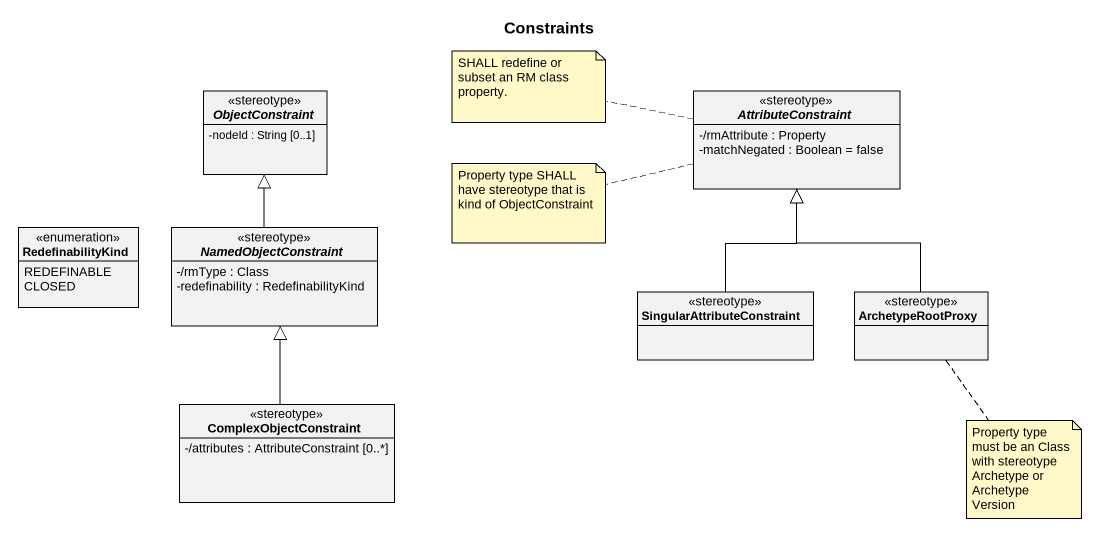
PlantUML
@startuml
title Constraints
hide circle
hide empty members
skinparam classAttributeIconSize 0
abstract class ObjectConstraint <<stereotype>> {
  -nodeId : String [0..1]
}
abstract class AttributeConstraint <<stereotype>> {
  -/rmAttribute : Property
  -matchNegated : Boolean = false
}
enum RedefinabilityKind {
  REDEFINABLE
  CLOSED
}
abstract class NamedObjectConstraint <<stereotype>> {
  -/rmType : Class
  -redefinability : RedefinabilityKind
}
class SingularAttributeConstraint <<stereotype>>
class ArchetypeRootProxy <<stereotype>>
class ComplexObjectConstraint <<stereotype>> {
  -/attributes : AttributeConstraint [0..*]
}
NamedObjectConstraint -up-|> ObjectConstraint
SingularAttributeConstraint -up-|> AttributeConstraint
ArchetypeRootProxy -up-|> AttributeConstraint
ComplexObjectConstraint -up-|> NamedObjectConstraint
note left of AttributeConstraint : SHALL redefine or subset an RM class property.
note left of AttributeConstraint : Property type SHALL have stereotype that is kind of ObjectConstraint
note bottom of ArchetypeRootProxy : Property type must be an Class with stereotype Archetype or ArchetypeVersion
@enduml
